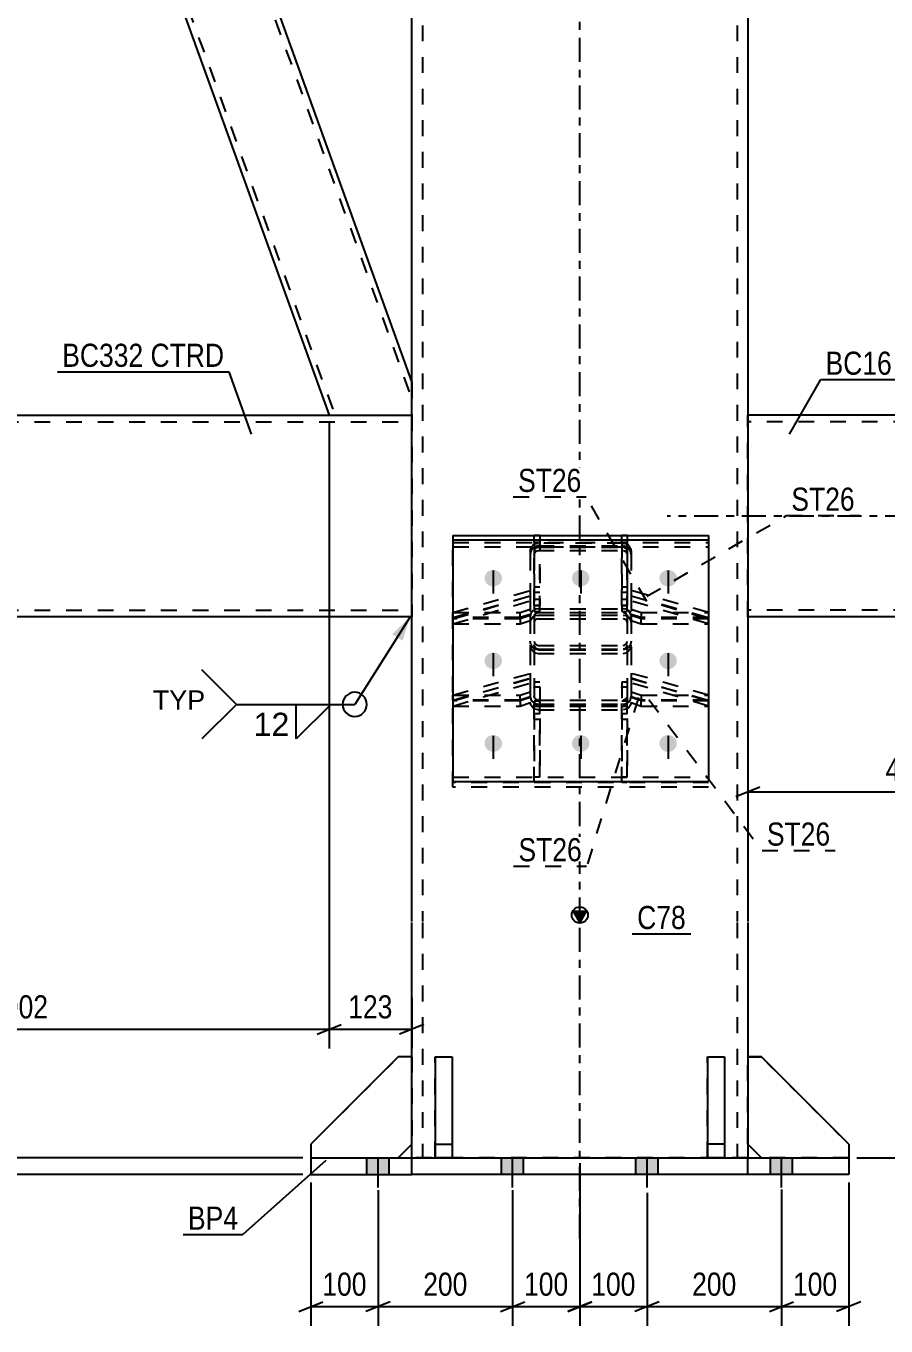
# Model space of a CAD drawing. Header units: millimetres. Extents: x -212 to 629, y -168 to 426.
# Drawn here: x -68.6 to 37.9, y -20.9 to 140.2 of the extents above; entities that cross this region are included whole.
import ezdxf

# ---------------------------------------------------------------- set-up
doc = ezdxf.new("R2010")
doc.units = ezdxf.units.MM
doc.linetypes.add('DXK_LINE_DOT2', pattern=[3.9198, 1.9599, -1.9599])
doc.linetypes.add('DXK_LINE_DOT3', pattern=[5.9187, 2.979, -0.9799, 0.9799, -0.9799])
doc.styles.add('Arial', font='ARIAL.TTF', dxfattribs={"height": 0.2})
doc.styles.add('Arial Narrow', font='ARIALN.TTF', dxfattribs={"height": 0.2})

# ---------------------------------------------------------------- blocks, each defined once
blk = doc.blocks.new('Part-284936395-1249 - 1225')
at = {"color": 2, "linetype": 'Continuous'}
for p, q in [((-33.33, 0), (-20.83, 0)), ((-33.33, 0), (-33.33, -2.08)), ((-20.83, 0), (33.33, 0)), ((-20.83, -2.08), (-20.83, 0)), ((20.83, -2.08), (20.83, 0)), ((33.33, 0), (33.33, -2.08)), ((-33.33, -2.08), (-20.83, -2.08)), ((33.33, -2.08), (-20.83, -2.08))]:
    blk.add_line(p, q, dxfattribs=at)
blk = doc.blocks.new('Part-284936395-1233 - 1225')
at = {"linetype": 'Continuous'}
blk.add_hatch(color=2, dxfattribs=at).paths.add_polyline_path([(0, 29.17), (-0.8, 30.57), (0.8, 30.57)])
at = {"color": 7, "linetype": 'DXK_LINE_DOT3'}
for p, q in [((0, 29.27), (0, 369.83)), ((0, -10), (0, 29.17))]:
    blk.add_line(p, q, dxfattribs=at)
at = {"color": 2, "linetype": 'Continuous'}
for p, q in [((-20.83, 29.27), (-20.83, 359.83)), ((20.83, 359.83), (20.83, 29.27)), ((-20.83, 0), (-20.83, 29.17)), ((0, 29.17), (-0.8, 30.57)), ((-0.8, 30.57), (0.8, 30.57)), ((0.8, 30.57), (0, 29.17)), ((20.83, 29.17), (20.83, 0))]:
    blk.add_line(p, q, dxfattribs=at)
at = {"color": 7, "linetype": 'DXK_LINE_DOT2'}
for p, q in [((-19.5, 359.83), (-19.5, 29.27)), ((19.5, 359.83), (19.5, 29.27)), ((-19.5, 29.17), (-19.5, 0)), ((19.5, 29.17), (19.5, 0)), ((20.83, 0), (-20.83, 0))]:
    blk.add_line(p, q, dxfattribs=at)
at = {"color": 2, "linetype": 'Continuous'}
blk.add_circle((0, 30.07), 1, dxfattribs=at)
blk = doc.blocks.new('Part-284936395-1250 - 1225')
at = {"color": 2, "linetype": 'Continuous'}
for p, q in [((-22.5, 12.5), (-33.33, 1.67)), ((-20.83, 12.5), (-22.5, 12.5)), ((-33.33, 1.67), (-33.33, 0)), ((-22.5, 0), (-20.83, 1.67))]:
    blk.add_line(p, q, dxfattribs=at)
at = {"color": 7, "linetype": 'DXK_LINE_DOT2'}
for p, q in [((-20.83, 12.5), (-20.83, 1.67)), ((-33.33, 0), (-22.5, 0))]:
    blk.add_line(p, q, dxfattribs=at)
blk = doc.blocks.new('Part-284936395-1251 - 1225')
at = {"color": 2, "linetype": 'Continuous'}
for p, q in [((15.83, 12.5), (15.83, 0)), ((15.83, 12.5), (17.92, 12.5)), ((17.92, 12.5), (17.92, 0)), ((17.92, 1.67), (15.83, 1.67)), ((15.83, 0), (17.92, 0))]:
    blk.add_line(p, q, dxfattribs=at)
blk = doc.blocks.new('Part-284936395-1252 - 1225')
at = {"color": 7, "linetype": 'DXK_LINE_DOT2'}
for p, q in [((-22.5, 12.5), (-33.33, 1.67)), ((-20.83, 12.5), (-22.5, 12.5)), ((-20.83, 1.67), (-20.83, 12.5)), ((-33.33, 1.67), (-33.33, 0)), ((-22.5, 0), (-20.83, 1.67)), ((-33.33, 0), (-22.5, 0))]:
    blk.add_line(p, q, dxfattribs=at)
blk = doc.blocks.new('Part-284936395-1253 - 1225')
at = {"color": 7, "linetype": 'DXK_LINE_DOT2'}
for p, q in [((15.83, 0), (15.83, 12.5)), ((15.83, 12.5), (17.92, 12.5)), ((17.92, 12.5), (17.92, 0)), ((17.92, 1.67), (15.83, 1.67)), ((17.92, 0), (15.83, 0))]:
    blk.add_line(p, q, dxfattribs=at)
blk = doc.blocks.new('Part-284936395-1389 - 1225')
at = {"color": 7, "linetype": 'DXK_LINE_DOT2'}
for p, q in [((6.36, 59.46), (6.36, 56.41)), ((6.36, 59.46), (15.95, 56.61)), ((15.95, 55.98), (6.36, 58.83)), ((7.61, 56.61), (6.36, 57.03)), ((6.36, 56.41), (7.61, 55.98)), ((7.61, 55.98), (7.61, 56.61)), ((15.95, 56.61), (7.61, 56.61)), ((15.95, 55.98), (15.95, 56.61)), ((7.61, 55.98), (15.95, 55.98))]:
    blk.add_line(p, q, dxfattribs=at)
blk = doc.blocks.new('Part-284936395-1254 - 1225')
at = {"color": 2, "linetype": 'Continuous'}
for p, q in [((22.5, 12.5), (20.83, 12.5)), ((33.33, 1.67), (22.5, 12.5)), ((22.5, 0), (20.83, 1.67)), ((33.33, 1.67), (33.33, 0))]:
    blk.add_line(p, q, dxfattribs=at)
at = {"color": 7, "linetype": 'DXK_LINE_DOT2'}
for p, q in [((20.83, 1.67), (20.83, 12.5)), ((33.33, 0), (22.5, 0))]:
    blk.add_line(p, q, dxfattribs=at)
blk = doc.blocks.new('Part-284936395-1255 - 1225')
at = {"color": 2, "linetype": 'Continuous'}
for p, q in [((-17.92, 12.5), (-17.92, 0)), ((-17.92, 12.5), (-15.83, 12.5)), ((-15.83, 12.5), (-15.83, 0)), ((-17.92, 1.67), (-15.83, 1.67)), ((-17.92, 0), (-15.83, 0))]:
    blk.add_line(p, q, dxfattribs=at)
blk = doc.blocks.new('Bolt-284936395-1304 - 1225')
at = {"linetype": 'Continuous'}
for points in [[(-23.63, 0), (-26.38, 0), (-26.38, -2.08), (-23.63, -2.08)], [(-23.63, 0), (-26.38, 0), (-26.38, -2.08), (-23.63, -2.08)], [(-6.96, 0), (-9.71, 0), (-9.71, -2.08), (-6.96, -2.08)], [(-6.96, 0), (-9.71, 0), (-9.71, -2.08), (-6.96, -2.08)], [(9.71, 0), (6.96, 0), (6.96, -2.08), (9.71, -2.08)], [(9.71, 0), (6.96, 0), (6.96, -2.08), (9.71, -2.08)], [(26.37, 0), (23.62, 0), (23.62, -2.08), (26.37, -2.08)], [(26.37, 0), (23.62, 0), (23.62, -2.08), (26.37, -2.08)]]:
    blk.add_hatch(color=1, dxfattribs=at).paths.add_polyline_path(points)
at = {"color": 1, "linetype": 'Continuous'}
for p, q in [((-26.38, -2.08), (-26.38, 0)), ((-26.38, -2.08), (-26.38, 0)), ((-25, -3.67), (-25, 0)), ((-25, -3.67), (-25, 0)), ((-23.63, -2.08), (-23.63, 0)), ((-23.63, -2.08), (-23.63, 0)), ((-9.71, -2.08), (-9.71, 0)), ((-9.71, -2.08), (-9.71, 0)), ((-8.33, -3.67), (-8.33, 0)), ((-8.33, -3.67), (-8.33, 0)), ((-6.96, -2.08), (-6.96, 0)), ((-6.96, -2.08), (-6.96, 0)), ((6.96, -2.08), (6.96, 0)), ((6.96, -2.08), (6.96, 0)), ((8.33, -3.67), (8.33, 0)), ((8.33, -3.67), (8.33, 0)), ((9.71, -2.08), (9.71, 0)), ((9.71, -2.08), (9.71, 0)), ((23.62, -2.08), (23.62, 0)), ((23.62, -2.08), (23.62, 0)), ((25, -3.67), (25, 0)), ((25, -3.67), (25, 0)), ((26.37, -2.08), (26.37, 0)), ((26.37, -2.08), (26.37, 0))]:
    blk.add_line(p, q, dxfattribs=at)
blk = doc.blocks.new('Part-284936395-1399 - 1225')
at = {"color": 7, "linetype": 'DXK_LINE_DOT2'}
for p, q in [((-5.64, 46.5), (-5.64, 58.36)), ((-5.64, 58.36), (-4.97, 58.36)), ((-4.97, 58.36), (-4.97, 46.5)), ((-5.64, 55.94), (-4.97, 55.94)), ((-5.64, 54.33), (-4.97, 54.33)), ((-4.97, 46.5), (-5.64, 46.5))]:
    blk.add_line(p, q, dxfattribs=at)
blk = doc.blocks.new('Part-284936395-1393 - 1225')
at = {"color": 7, "linetype": 'DXK_LINE_DOT2'}
for p, q in [((5.2, 58.93), (5.2, 47.16)), ((5.86, 58.93), (5.2, 58.93)), ((5.86, 47.16), (5.86, 58.93)), ((5.2, 56.62), (5.86, 56.62)), ((5.2, 55.04), (5.86, 55.04)), ((5.86, 47.16), (5.2, 47.16))]:
    blk.add_line(p, q, dxfattribs=at)
blk = doc.blocks.new('Part-284936395-1388 - 1225')
at = {"color": 7, "linetype": 'DXK_LINE_DOT2'}
for p, q in [((6.36, 69.64), (6.36, 66.59)), ((6.36, 69.64), (15.95, 66.78)), ((15.95, 66.16), (6.36, 69.01)), ((7.61, 66.78), (6.36, 67.21)), ((6.36, 66.59), (7.61, 66.16)), ((7.61, 66.16), (7.61, 66.78)), ((15.95, 66.78), (7.61, 66.78)), ((7.61, 66.16), (15.95, 66.16)), ((15.95, 66.16), (15.95, 66.78))]:
    blk.add_line(p, q, dxfattribs=at)
blk = doc.blocks.new('Part-284936395-1401 - 1225')
at = {"color": 7, "linetype": 'DXK_LINE_DOT2'}
for p, q in [((-5.64, 76.26), (-5.64, 67.68)), ((-4.97, 76.26), (-5.64, 76.26)), ((-4.97, 67.68), (-4.97, 76.26)), ((-5.64, 70.1), (-4.97, 70.1)), ((-5.64, 68.43), (-4.97, 68.43)), ((-5.64, 67.68), (-4.97, 67.68))]:
    blk.add_line(p, q, dxfattribs=at)
blk = doc.blocks.new('Part-284936395-1268 - 1225')
at = {"color": 7, "linetype": 'DXK_LINE_DOT2'}
for p, q in [((-15.72, 45.93), (-15.72, 76.26)), ((-15.72, 76.26), (15.95, 76.26)), ((15.95, 76.26), (15.95, 45.93)), ((-15.72, 75.69), (15.95, 75.69)), ((15.95, 46.5), (-15.72, 46.5)), ((15.95, 45.93), (-15.72, 45.93))]:
    blk.add_line(p, q, dxfattribs=at)
blk = doc.blocks.new('Part-284936395-1390 - 1225')
at = {"color": 7, "linetype": 'DXK_LINE_DOT2'}
for p, q in [((5.2, 46.5), (5.2, 58.36)), ((5.2, 58.36), (5.86, 58.36)), ((5.86, 58.36), (5.86, 46.5)), ((5.2, 55.94), (5.86, 55.94)), ((5.2, 54.33), (5.86, 54.33)), ((5.86, 46.5), (5.2, 46.5))]:
    blk.add_line(p, q, dxfattribs=at)
blk = doc.blocks.new('Bolt-284936395-1303 - 1225')
at = {"color": 1, "linetype": 'DXK_LINE_DOT2'}
for p, q in [((-10.72, 71.99), (-10.72, 69)), ((0.11, 71.99), (0.11, 69)), ((10.95, 71.99), (10.95, 69)), ((-10.72, 61.81), (-10.72, 58.82)), ((10.95, 61.81), (10.95, 58.82)), ((-10.72, 51.63), (-10.72, 48.64)), ((0.11, 51.63), (0.11, 48.64)), ((10.95, 51.63), (10.95, 48.64))]:
    blk.add_line(p, q, dxfattribs=at)
blk = doc.blocks.new('Part-284936395-1351 - 1225')
at = {"color": 2, "linetype": 'Continuous'}
for p, q in [((50.42, 92.02), (20.83, 92.02)), ((60.42, 92.02), (59.17, 92.02)), ((60.42, 67.02), (20.83, 67.02))]:
    blk.add_line(p, q, dxfattribs=at)
at = {"color": 7, "linetype": 'DXK_LINE_DOT2'}
for p, q in [((20.83, 67.02), (20.83, 92.02)), ((59.17, 92.02), (50.42, 92.02)), ((60.42, 92.02), (60.42, 67.02)), ((60.42, 91.18), (20.83, 91.18)), ((60.42, 67.85), (20.83, 67.85))]:
    blk.add_line(p, q, dxfattribs=at)
at = {"color": 7, "linetype": 'DXK_LINE_DOT3'}
blk.add_line((70.42, 79.52), (10.83, 79.52), dxfattribs=at)
blk = doc.blocks.new('Part-284936395-1391 - 1225')
at = {"color": 7, "linetype": 'DXK_LINE_DOT2'}
for p, q in [((6.36, 70.28), (6.36, 67.34)), ((15.95, 67.56), (6.36, 70.28)), ((6.36, 69.65), (15.95, 66.93)), ((6.36, 67.97), (7.61, 67.56)), ((7.61, 66.93), (6.36, 67.34)), ((7.61, 67.56), (15.95, 67.56)), ((7.61, 67.56), (7.61, 66.93)), ((15.95, 66.93), (7.61, 66.93)), ((15.95, 67.56), (15.95, 66.93))]:
    blk.add_line(p, q, dxfattribs=at)
blk = doc.blocks.new('Part-284936395-1392 - 1225')
at = {"color": 7, "linetype": 'DXK_LINE_DOT2'}
for p, q in [((6.36, 60.03), (6.36, 57.1)), ((15.95, 57.32), (6.36, 60.03)), ((6.36, 59.4), (15.95, 56.69)), ((6.36, 57.73), (7.61, 57.32)), ((7.61, 56.69), (6.36, 57.1)), ((7.61, 57.32), (15.95, 57.32)), ((7.61, 57.32), (7.61, 56.69)), ((15.95, 56.69), (7.61, 56.69)), ((15.95, 57.32), (15.95, 56.69))]:
    blk.add_line(p, q, dxfattribs=at)
blk = doc.blocks.new('Part-284936395-1398 - 1225')
at = {"color": 7, "linetype": 'DXK_LINE_DOT2'}
for p, q in [((-5.64, 58.93), (-5.64, 47.16)), ((-4.97, 58.93), (-5.64, 58.93)), ((-4.97, 47.16), (-4.97, 58.93)), ((-5.64, 56.62), (-4.97, 56.62)), ((-5.64, 55.04), (-4.97, 55.04)), ((-4.97, 47.16), (-5.64, 47.16))]:
    blk.add_line(p, q, dxfattribs=at)
blk = doc.blocks.new('Part-284936395-1400 - 1225')
at = {"color": 2, "linetype": 'Continuous'}
blk.add_line((-4.97, 77.1), (-5.64, 77.1), dxfattribs=at)
at = {"color": 7, "linetype": 'DXK_LINE_DOT2'}
for p, q in [((-5.64, 68.44), (-5.64, 77.1)), ((-4.97, 77.1), (-4.97, 68.44)), ((-5.64, 70.75), (-4.97, 70.75)), ((-5.64, 69.22), (-4.97, 69.22)), ((-4.97, 68.44), (-5.64, 68.44))]:
    blk.add_line(p, q, dxfattribs=at)
blk = doc.blocks.new('Part-284936395-1448 - 1225')
at = {"color": 7, "linetype": 'DXK_LINE_DOT2'}
for p, q in [((-5.52, 76.09), (-5.14, 76.17)), ((5.36, 76.17), (-5.14, 76.17)), ((5.36, 76.17), (5.75, 76.09)), ((-6.14, 75.12), (-6.06, 75.52)), ((-6.14, 75.12), (-6.14, 57.16)), ((-5.6, 75.32), (-5.64, 75.12)), ((-5.64, 75.12), (-5.64, 57.16)), ((-5.49, 75.49), (-5.6, 75.32)), ((-5.33, 75.61), (-5.49, 75.49)), ((-5.14, 75.65), (-5.33, 75.61)), ((-5.14, 75.65), (5.36, 75.65)), ((5.55, 75.61), (5.36, 75.65)), ((5.72, 75.49), (5.55, 75.61)), ((5.82, 75.32), (5.72, 75.49)), ((5.86, 75.12), (5.82, 75.32)), ((5.86, 75.12), (5.86, 57.16)), ((6.29, 75.52), (6.36, 75.12)), ((6.36, 75.12), (6.36, 57.16)), ((-5.84, 67.76), (-6.06, 67.45)), ((-5.52, 67.97), (-5.84, 67.76)), ((-5.14, 68.04), (-5.52, 67.97)), ((-5.14, 68.04), (5.36, 68.04)), ((5.75, 67.97), (5.36, 68.04)), ((6.07, 67.76), (5.75, 67.97)), ((6.29, 67.45), (6.07, 67.76)), ((-6.06, 67.45), (-6.14, 67.09)), ((-5.64, 67.09), (-5.6, 67.27)), ((-5.6, 67.27), (-5.49, 67.43)), ((-5.49, 67.43), (-5.33, 67.53)), ((-5.33, 67.53), (-5.14, 67.56)), ((-5.14, 67.56), (5.36, 67.56)), ((5.36, 67.56), (5.55, 67.53)), ((5.55, 67.53), (5.72, 67.43)), ((5.72, 67.43), (5.82, 67.27)), ((5.82, 67.27), (5.86, 67.09)), ((6.36, 67.09), (6.29, 67.45)), ((-6.06, 63.61), (-6.14, 64.01)), ((-5.64, 64.01), (-5.6, 63.81)), ((-5.6, 63.81), (-5.49, 63.64)), ((-5.14, 62.95), (-5.52, 63.04)), ((-5.49, 63.64), (-5.33, 63.52)), ((-5.33, 63.52), (-5.14, 63.48)), ((-5.14, 63.48), (5.36, 63.48)), ((-5.14, 62.95), (5.36, 62.95)), ((5.36, 63.48), (5.55, 63.52)), ((5.75, 63.04), (5.36, 62.95)), ((5.55, 63.52), (5.72, 63.64)), ((5.72, 63.64), (5.82, 63.81)), ((5.82, 63.81), (5.86, 64.01)), ((6.36, 64.01), (6.29, 63.61)), ((-6.14, 57.16), (-6.06, 56.8)), ((-6.06, 56.8), (-5.84, 56.49)), ((-5.84, 56.49), (-5.52, 56.29)), ((-5.6, 56.98), (-5.64, 57.16)), ((-5.49, 56.83), (-5.6, 56.98)), ((-5.33, 56.73), (-5.49, 56.83)), ((-5.14, 56.69), (-5.33, 56.73)), ((-5.14, 56.69), (5.36, 56.69)), ((5.55, 56.73), (5.36, 56.69)), ((5.72, 56.83), (5.55, 56.73)), ((5.82, 56.98), (5.72, 56.83)), ((5.75, 56.29), (6.07, 56.49)), ((5.86, 57.16), (5.82, 56.98)), ((6.07, 56.49), (6.29, 56.8)), ((6.29, 56.8), (6.36, 57.16)), ((-5.52, 56.29), (-5.14, 56.22)), ((-5.14, 56.22), (5.36, 56.22)), ((5.36, 56.22), (5.75, 56.29))]:
    blk.add_line(p, q, dxfattribs=at)
for centre, start, end in [((-5.1, 75.15), 114.1353, 159.0718), ((5.32, 75.15), 20.9282, 65.8647), ((-5.1, 63.98), 200.9282, 245.8647), ((5.32, 63.98), 294.1353, 339.0718)]:
    blk.add_arc(centre, 1.03, start, end, dxfattribs=at)
blk = doc.blocks.new('Part-284936395-1450 - 1225')
at = {"color": 7, "linetype": 'DXK_LINE_DOT2'}
for p, q in [((20.83, 1.67), (20.83, 12.5)), ((20.83, 12.5), (22.5, 12.5)), ((22.5, 12.5), (33.33, 1.67)), ((22.5, 0), (20.83, 1.67)), ((33.33, 1.67), (33.33, 0)), ((33.33, 0), (22.5, 0))]:
    blk.add_line(p, q, dxfattribs=at)
blk = doc.blocks.new('Part-284936395-1451 - 1225')
at = {"color": 7, "linetype": 'DXK_LINE_DOT2'}
for p, q in [((-17.92, 0), (-17.92, 12.5)), ((-17.92, 12.5), (-15.83, 12.5)), ((-15.83, 12.5), (-15.83, 0)), ((-17.92, 1.67), (-15.83, 1.67)), ((-15.83, 0), (-17.92, 0))]:
    blk.add_line(p, q, dxfattribs=at)
blk = doc.blocks.new('Part-284936395-1452 - 1225')
at = {"color": 7, "linetype": 'DXK_LINE_DOT2'}
for p, q in [((-5.14, 75.81), (-5.52, 75.72)), ((-5.14, 75.81), (5.36, 75.81)), ((5.75, 75.72), (5.36, 75.81)), ((-6.06, 75.15), (-6.14, 74.74)), ((-6.14, 74.74), (-6.14, 56.45)), ((-5.64, 74.74), (-5.6, 74.94)), ((-5.64, 74.74), (-5.64, 56.45)), ((-5.6, 74.94), (-5.49, 75.12)), ((-5.49, 75.12), (-5.33, 75.23)), ((-5.33, 75.23), (-5.14, 75.27)), ((-5.14, 75.27), (5.36, 75.27)), ((5.36, 75.27), (5.55, 75.23)), ((5.55, 75.23), (5.72, 75.12)), ((5.72, 75.12), (5.82, 74.94)), ((5.82, 74.94), (5.86, 74.74)), ((5.86, 74.74), (5.86, 56.45)), ((6.36, 74.74), (6.29, 75.15)), ((6.36, 74.74), (6.36, 56.45)), ((-6.14, 66.32), (-6.06, 66.67)), ((-6.06, 66.67), (-5.84, 66.98)), ((-5.84, 66.98), (-5.52, 67.18)), ((-5.6, 66.5), (-5.64, 66.32)), ((-5.49, 66.65), (-5.6, 66.5)), ((-5.52, 67.18), (-5.14, 67.25)), ((-5.33, 66.75), (-5.49, 66.65)), ((-5.14, 66.79), (-5.33, 66.75)), ((-5.14, 67.25), (5.36, 67.25)), ((-5.14, 66.79), (5.36, 66.79)), ((5.36, 67.25), (5.75, 67.18)), ((5.55, 66.75), (5.36, 66.79)), ((5.72, 66.65), (5.55, 66.75)), ((5.82, 66.5), (5.72, 66.65)), ((5.75, 67.18), (6.07, 66.98)), ((5.86, 66.32), (5.82, 66.5)), ((6.07, 66.98), (6.29, 66.67)), ((6.29, 66.67), (6.36, 66.32)), ((-6.14, 63.57), (-6.06, 63.16)), ((-5.6, 63.36), (-5.64, 63.57)), ((-5.49, 63.19), (-5.6, 63.36)), ((-5.33, 63.08), (-5.49, 63.19)), ((-5.14, 63.04), (-5.33, 63.08)), ((-5.14, 63.04), (5.36, 63.04)), ((5.55, 63.08), (5.36, 63.04)), ((5.72, 63.19), (5.55, 63.08)), ((5.82, 63.36), (5.72, 63.19)), ((5.86, 63.57), (5.82, 63.36)), ((6.29, 63.16), (6.36, 63.57)), ((-5.52, 62.58), (-5.14, 62.5)), ((-5.14, 62.5), (5.36, 62.5)), ((5.36, 62.5), (5.75, 62.58)), ((-6.06, 56.09), (-6.14, 56.45)), ((-5.64, 56.45), (-5.6, 56.27)), ((5.82, 56.27), (5.86, 56.45)), ((6.36, 56.45), (6.29, 56.09)), ((-5.84, 55.78), (-6.06, 56.09)), ((-5.52, 55.58), (-5.84, 55.78)), ((-5.6, 56.27), (-5.49, 56.12)), ((-5.14, 55.51), (-5.52, 55.58)), ((-5.49, 56.12), (-5.33, 56.01)), ((-5.33, 56.01), (-5.14, 55.98)), ((-5.14, 55.98), (5.36, 55.98)), ((-5.14, 55.51), (5.36, 55.51)), ((5.36, 55.98), (5.55, 56.01)), ((5.75, 55.58), (5.36, 55.51)), ((5.55, 56.01), (5.72, 56.12)), ((5.72, 56.12), (5.82, 56.27)), ((6.07, 55.78), (5.75, 55.58)), ((6.29, 56.09), (6.07, 55.78))]:
    blk.add_line(p, q, dxfattribs=at)
for centre, start, end in [((-5.09, 74.78), 114.32, 159.2417), ((5.32, 74.78), 20.7583, 65.68), ((-5.09, 63.53), 200.7583, 245.68), ((5.32, 63.53), 294.32, 339.2417)]:
    blk.add_arc(centre, 1.03, start, end, dxfattribs=at)
blk = doc.blocks.new('Part-284936395-1483 - 1225')
at = {"color": 2, "linetype": 'Continuous'}
for p, q in [((-122.47, 92.02), (-20.83, 92.02)), ((-122.47, 92.02), (-122.47, 76.75)), ((-20.83, 67.02), (-103.01, 67.02))]:
    blk.add_line(p, q, dxfattribs=at)
at = {"color": 7, "linetype": 'DXK_LINE_DOT2'}
for p, q in [((-20.83, 92.02), (-20.83, 67.02)), ((-122.47, 91.18), (-20.83, 91.18)), ((-122.47, 76.75), (-122.47, 67.02)), ((-122.47, 67.85), (-122.47, 67.91)), ((-122.47, 67.85), (-20.83, 67.85)), ((-122.47, 67.02), (-103.01, 67.02))]:
    blk.add_line(p, q, dxfattribs=at)
blk = doc.blocks.new('Part-284936395-1485 - 1225')
at = {"color": 2, "linetype": 'Continuous'}
for p, q in [((-15.72, 77.1), (-15.72, 46.61)), ((-15.72, 77.1), (15.95, 77.1)), ((-15.72, 76.56), (15.95, 76.56)), ((15.95, 77.1), (15.95, 46.61)), ((-15.72, 46.61), (15.95, 46.61))]:
    blk.add_line(p, q, dxfattribs=at)
at = {"color": 7, "linetype": 'DXK_LINE_DOT2'}
blk.add_line((-15.72, 47.16), (15.95, 47.16), dxfattribs=at)
blk = doc.blocks.new('Bolt-284936395-1486 - 1225')
at = {"linetype": 'Continuous'}
for points in [[(-10.72, 72.85), (-10.5, 72.83), (-10.28, 72.76), (-10.08, 72.66), (-9.92, 72.51), (-9.78, 72.34), (-9.69, 72.14), (-9.64, 71.94), (-9.64, 71.72), (-9.69, 71.51), (-9.78, 71.32), (-9.92, 71.14), (-10.08, 71), (-10.28, 70.89), (-10.5, 70.83), (-10.72, 70.8), (-10.95, 70.83), (-11.16, 70.89), (-11.36, 71), (-11.53, 71.14), (-11.66, 71.32), (-11.75, 71.51), (-11.8, 71.72), (-11.8, 71.94), (-11.75, 72.14), (-11.66, 72.34), (-11.53, 72.51), (-11.36, 72.66), (-11.16, 72.76), (-10.95, 72.83)], [(0.11, 72.85), (0.34, 72.83), (0.55, 72.76), (0.75, 72.66), (0.92, 72.51), (1.05, 72.34), (1.14, 72.14), (1.19, 71.94), (1.19, 71.72), (1.14, 71.51), (1.05, 71.32), (0.92, 71.14), (0.75, 71), (0.55, 70.89), (0.34, 70.83), (0.11, 70.8), (-0.11, 70.83), (-0.33, 70.89), (-0.52, 71), (-0.69, 71.14), (-0.83, 71.32), (-0.92, 71.51), (-0.96, 71.72), (-0.96, 71.94), (-0.92, 72.14), (-0.83, 72.34), (-0.69, 72.51), (-0.52, 72.66), (-0.33, 72.76), (-0.11, 72.83)], [(10.95, 72.85), (11.17, 72.83), (11.39, 72.76), (11.58, 72.66), (11.75, 72.51), (11.88, 72.34), (11.98, 72.14), (12.02, 71.94), (12.02, 71.72), (11.98, 71.51), (11.88, 71.32), (11.75, 71.14), (11.58, 71), (11.39, 70.89), (11.17, 70.83), (10.95, 70.8), (10.72, 70.83), (10.51, 70.89), (10.31, 71), (10.14, 71.14), (10.01, 71.32), (9.92, 71.51), (9.87, 71.72), (9.87, 71.94), (9.92, 72.14), (10.01, 72.34), (10.14, 72.51), (10.31, 72.66), (10.51, 72.76), (10.72, 72.83)], [(-10.72, 62.61), (-10.5, 62.59), (-10.28, 62.52), (-10.08, 62.41), (-9.92, 62.27), (-9.78, 62.1), (-9.69, 61.9), (-9.64, 61.69), (-9.64, 61.48), (-9.69, 61.27), (-9.78, 61.07), (-9.92, 60.9), (-10.08, 60.76), (-10.28, 60.65), (-10.5, 60.58), (-10.72, 60.56), (-10.95, 60.58), (-11.16, 60.65), (-11.36, 60.76), (-11.53, 60.9), (-11.66, 61.07), (-11.75, 61.27), (-11.8, 61.48), (-11.8, 61.69), (-11.75, 61.9), (-11.66, 62.1), (-11.53, 62.27), (-11.36, 62.41), (-11.16, 62.52), (-10.95, 62.59)], [(10.95, 62.61), (11.17, 62.59), (11.39, 62.52), (11.58, 62.41), (11.75, 62.27), (11.88, 62.1), (11.98, 61.9), (12.02, 61.69), (12.02, 61.48), (11.98, 61.27), (11.88, 61.07), (11.75, 60.9), (11.58, 60.76), (11.39, 60.65), (11.17, 60.58), (10.95, 60.56), (10.72, 60.58), (10.51, 60.65), (10.31, 60.76), (10.14, 60.9), (10.01, 61.07), (9.92, 61.27), (9.87, 61.48), (9.87, 61.69), (9.92, 61.9), (10.01, 62.1), (10.14, 62.27), (10.31, 62.41), (10.51, 62.52), (10.72, 62.59)], [(-10.72, 52.38), (-10.5, 52.36), (-10.28, 52.29), (-10.08, 52.19), (-9.92, 52.04), (-9.78, 51.86), (-9.69, 51.66), (-9.64, 51.45), (-9.64, 51.23), (-9.69, 51.02), (-9.78, 50.82), (-9.92, 50.64), (-10.08, 50.5), (-10.28, 50.39), (-10.5, 50.32), (-10.72, 50.3), (-10.95, 50.32), (-11.16, 50.39), (-11.36, 50.5), (-11.53, 50.64), (-11.66, 50.82), (-11.75, 51.02), (-11.8, 51.23), (-11.8, 51.45), (-11.75, 51.66), (-11.66, 51.86), (-11.53, 52.04), (-11.36, 52.19), (-11.16, 52.29), (-10.95, 52.36)], [(0.11, 52.38), (0.34, 52.36), (0.55, 52.29), (0.75, 52.19), (0.92, 52.04), (1.05, 51.86), (1.14, 51.66), (1.19, 51.45), (1.19, 51.23), (1.14, 51.02), (1.05, 50.82), (0.92, 50.64), (0.75, 50.5), (0.55, 50.39), (0.34, 50.32), (0.11, 50.3), (-0.11, 50.32), (-0.33, 50.39), (-0.52, 50.5), (-0.69, 50.64), (-0.83, 50.82), (-0.92, 51.02), (-0.96, 51.23), (-0.96, 51.45), (-0.92, 51.66), (-0.83, 51.86), (-0.69, 52.04), (-0.52, 52.19), (-0.33, 52.29), (-0.11, 52.36)], [(10.95, 52.38), (11.17, 52.36), (11.39, 52.29), (11.58, 52.19), (11.75, 52.04), (11.88, 51.86), (11.98, 51.66), (12.02, 51.45), (12.02, 51.23), (11.98, 51.02), (11.88, 50.82), (11.75, 50.64), (11.58, 50.5), (11.39, 50.39), (11.17, 50.32), (10.95, 50.3), (10.72, 50.32), (10.51, 50.39), (10.31, 50.5), (10.14, 50.64), (10.01, 50.82), (9.92, 51.02), (9.87, 51.23), (9.87, 51.45), (9.92, 51.66), (10.01, 51.86), (10.14, 52.04), (10.31, 52.19), (10.51, 52.29), (10.72, 52.36)]]:
    blk.add_hatch(color=1, dxfattribs=at).paths.add_polyline_path(points)
at = {"color": 1, "linetype": 'Continuous'}
for p, q in [((-10.72, 72.78), (-10.72, 69.93)), ((0.11, 72.78), (0.11, 69.93)), ((10.95, 72.78), (10.95, 69.93)), ((-10.72, 62.53), (-10.72, 59.69)), ((10.95, 62.53), (10.95, 59.69)), ((-10.72, 52.29), (-10.72, 49.44)), ((0.11, 52.29), (0.11, 49.44)), ((10.95, 52.29), (10.95, 49.44))]:
    blk.add_line(p, q, dxfattribs=at)
blk = doc.blocks.new('Part-284936395-1494 - 1225')
at = {"color": 7, "linetype": 'DXK_LINE_DOT2'}
for p, q in [((-106.87, 332.75), (-20.83, 94.08)), ((-111.05, 315.84), (-30.36, 92.02)), ((-20.83, 96.05), (-20.83, 92.02)), ((-31.07, 92.02), (-20.83, 92.02))]:
    blk.add_line(p, q, dxfattribs=at)
at = {"color": 2, "linetype": 'Continuous'}
for p, q in [((-62.79, 212.43), (-20.83, 96.05)), ((-68.64, 196.21), (-31.07, 92.02))]:
    blk.add_line(p, q, dxfattribs=at)
blk = doc.blocks.new('Part-284936395-1530 - 1225')
at = {"color": 7, "linetype": 'DXK_LINE_DOT2'}
for p, q in [((-15.72, 57.32), (-6.14, 60.03)), ((-6.14, 60.03), (-6.14, 57.1)), ((-15.72, 56.69), (-6.14, 59.4)), ((-15.72, 56.69), (-15.72, 57.32)), ((-15.72, 57.32), (-7.39, 57.32)), ((-7.39, 56.69), (-15.72, 56.69)), ((-7.39, 57.32), (-6.14, 57.73)), ((-7.39, 56.69), (-7.39, 57.32)), ((-6.14, 57.1), (-7.39, 56.69))]:
    blk.add_line(p, q, dxfattribs=at)
blk = doc.blocks.new('Part-284936395-1531 - 1225')
at = {"color": 7, "linetype": 'DXK_LINE_DOT2'}
for p, q in [((-15.72, 67.56), (-6.14, 70.28)), ((-15.72, 66.93), (-6.14, 69.65)), ((-6.14, 70.28), (-6.14, 67.34)), ((-7.39, 67.56), (-6.14, 67.97)), ((-15.72, 66.93), (-15.72, 67.56)), ((-15.72, 67.56), (-7.39, 67.56)), ((-7.39, 66.93), (-15.72, 66.93)), ((-7.39, 66.93), (-7.39, 67.56)), ((-6.14, 67.34), (-7.39, 66.93))]:
    blk.add_line(p, q, dxfattribs=at)
blk = doc.blocks.new('Part-284936395-1532 - 1225')
at = {"color": 2, "linetype": 'Continuous'}
blk.add_line((5.86, 77.1), (5.2, 77.1), dxfattribs=at)
at = {"color": 7, "linetype": 'DXK_LINE_DOT2'}
for p, q in [((5.2, 68.44), (5.2, 77.1)), ((5.86, 77.1), (5.86, 68.44)), ((5.2, 70.75), (5.86, 70.75)), ((5.2, 69.22), (5.86, 69.22)), ((5.86, 68.44), (5.2, 68.44))]:
    blk.add_line(p, q, dxfattribs=at)
blk = doc.blocks.new('Part-284936395-1533 - 1225')
at = {"color": 7, "linetype": 'DXK_LINE_DOT2'}
for p, q in [((-15.72, 66.78), (-6.14, 69.64)), ((-6.14, 69.64), (-6.14, 66.59)), ((-15.72, 66.16), (-6.14, 69.01)), ((-7.39, 66.78), (-15.72, 66.78)), ((-15.72, 66.78), (-15.72, 66.16)), ((-15.72, 66.16), (-7.39, 66.16)), ((-6.14, 67.21), (-7.39, 66.78)), ((-7.39, 66.78), (-7.39, 66.16)), ((-7.39, 66.16), (-6.14, 66.59))]:
    blk.add_line(p, q, dxfattribs=at)
blk = doc.blocks.new('Part-284936395-1534 - 1225')
at = {"color": 7, "linetype": 'DXK_LINE_DOT2'}
for p, q in [((-15.72, 56.61), (-6.14, 59.46)), ((-15.72, 55.98), (-6.14, 58.83)), ((-6.14, 59.46), (-6.14, 56.41)), ((-7.39, 56.61), (-15.72, 56.61)), ((-15.72, 56.61), (-15.72, 55.98)), ((-6.14, 57.03), (-7.39, 56.61)), ((-7.39, 56.61), (-7.39, 55.98)), ((-7.39, 55.98), (-6.14, 56.41)), ((-15.72, 55.98), (-7.39, 55.98))]:
    blk.add_line(p, q, dxfattribs=at)
blk = doc.blocks.new('Part-284936395-1535 - 1225')
at = {"color": 7, "linetype": 'DXK_LINE_DOT2'}
for p, q in [((5.2, 76.26), (5.2, 67.68)), ((5.86, 76.26), (5.2, 76.26)), ((5.86, 67.68), (5.86, 76.26)), ((5.2, 70.1), (5.86, 70.1)), ((5.2, 68.43), (5.86, 68.43)), ((5.2, 67.68), (5.86, 67.68))]:
    blk.add_line(p, q, dxfattribs=at)
blk = doc.blocks.new('StraightDimension-284936395-25047 - 1225')
at = {"color": 7, "linetype": 'Continuous'}
blk.add_line((-34.33, -2.08), (-187.69, -2.08), dxfattribs=at)
blk = doc.blocks.new('StraightDimension-284936395-1583 - 1225')
at = {"color": 7, "linetype": 'Continuous'}
for p, q in [((8.33, -4.36), (8.33, -20.85)), ((25, -3.93), (25, -20.85)), ((9.83, -17.85), (6.83, -19.05)), ((8.33, -18.45), (25, -18.45)), ((23.5, -19.05), (26.5, -17.85))]:
    blk.add_line(p, q, dxfattribs=at)
at = {"color": 0}
blk.add_wipeout([(20.01, -17.7), (20.01, -13.5), (13.32, -13.5), (13.32, -17.7)], dxfattribs=at)
at = {"color": 3, "style": 'Arial Narrow'}
blk.add_text('200', height=2.863, dxfattribs=at).set_placement((13.92, -17.1))
blk = doc.blocks.new('StraightDimension-284936395-1609 - 1225')
at = {"color": 7, "linetype": 'Continuous'}
for p, q in [((0, -0.69), (0, -20.85)), ((-8.33, -4.01), (-8.33, -20.85)), ((-9.83, -19.05), (-6.83, -17.85)), ((-8.33, -18.45), (0, -18.45)), ((1.5, -17.85), (-1.5, -19.05))]:
    blk.add_line(p, q, dxfattribs=at)
at = {"color": 0}
blk.add_wipeout([(-0.82, -17.7), (-0.82, -13.5), (-7.51, -13.5), (-7.51, -17.7)], dxfattribs=at)
at = {"color": 3, "style": 'Arial Narrow'}
blk.add_text('100', height=2.863, dxfattribs=at).set_placement((-6.91, -17.1))
blk = doc.blocks.new('StraightDimension-284936395-1561 - 1225')
at = {"color": 7, "linetype": 'Continuous'}
for p, q in [((33.33, -3.08), (33.33, -20.85)), ((25, -3.93), (25, -20.85)), ((23.5, -19.05), (26.5, -17.85)), ((25, -18.45), (33.33, -18.45)), ((34.83, -17.85), (31.83, -19.05))]:
    blk.add_line(p, q, dxfattribs=at)
at = {"color": 0}
blk.add_wipeout([(32.51, -17.7), (32.51, -13.5), (25.82, -13.5), (25.82, -17.7)], dxfattribs=at)
at = {"color": 3, "style": 'Arial Narrow'}
blk.add_text('100', height=2.863, dxfattribs=at).set_placement((26.42, -17.1))
blk = doc.blocks.new('StraightDimension-284936395-1590 - 1225')
at = {"color": 7, "linetype": 'Continuous'}
for p, q in [((0, -0.69), (0, -20.85)), ((8.33, -4.36), (8.33, -20.85)), ((-1.5, -19.05), (1.5, -17.85)), ((0, -18.45), (8.33, -18.45)), ((9.83, -17.85), (6.83, -19.05))]:
    blk.add_line(p, q, dxfattribs=at)
at = {"color": 0}
blk.add_wipeout([(7.51, -17.7), (7.51, -13.5), (0.82, -13.5), (0.82, -17.7)], dxfattribs=at)
at = {"color": 3, "style": 'Arial Narrow'}
blk.add_text('100', height=2.863, dxfattribs=at).set_placement((1.42, -17.1))
blk = doc.blocks.new('StraightDimension-284936395-1626 - 1225')
at = {"color": 7, "linetype": 'Continuous'}
for p, q in [((-25, -4.01), (-25, -20.85)), ((-8.33, -4.01), (-8.33, -20.85)), ((-23.5, -17.85), (-26.5, -19.05)), ((-25, -18.45), (-8.33, -18.45)), ((-9.83, -19.05), (-6.83, -17.85))]:
    blk.add_line(p, q, dxfattribs=at)
at = {"color": 0}
blk.add_wipeout([(-13.32, -17.7), (-13.32, -13.5), (-20.01, -13.5), (-20.01, -17.7)], dxfattribs=at)
at = {"color": 3, "style": 'Arial Narrow'}
blk.add_text('200', height=2.863, dxfattribs=at).set_placement((-19.41, -17.1))
blk = doc.blocks.new('StraightDimension-284936395-1633 - 1225')
at = {"color": 7, "linetype": 'Continuous'}
for p, q in [((-33.33, -3.08), (-33.33, -20.85)), ((-25, -4.01), (-25, -20.85)), ((-34.83, -19.05), (-31.83, -17.85)), ((-33.33, -18.45), (-25, -18.45)), ((-23.5, -17.85), (-26.5, -19.05))]:
    blk.add_line(p, q, dxfattribs=at)
at = {"color": 0}
blk.add_wipeout([(-25.82, -17.7), (-25.82, -13.5), (-32.51, -13.5), (-32.51, -17.7)], dxfattribs=at)
at = {"color": 3, "style": 'Arial Narrow'}
blk.add_text('100', height=2.863, dxfattribs=at).set_placement((-31.91, -17.1))
blk = doc.blocks.new('StraightDimension-284936395-1725 - 1225')
at = {"color": 7, "linetype": 'Continuous'}
for p, q in [((86.41, 65.46), (85.21, 68.46)), ((61.42, 66.96), (96.25, 66.96)), ((85.81, 0), (85.81, 66.96)), ((85.21, 1.5), (86.41, -1.5)), ((34.33, 0), (88.94, 0))]:
    blk.add_line(p, q, dxfattribs=at)
at = {"color": 0, "linetype": 'Continuous'}
for points in [[(96.85, 67.56), (96.85, 71.76), (86.51, 71.76), (86.51, 67.56)], [(89.54, 0.6), (89.54, 4.8), (86.51, 4.8), (86.51, 0.6)]]:
    blk.add_wipeout(points, dxfattribs=at)
at = {"color": 0}
blk.add_wipeout([(85.06, 38.65), (80.86, 38.65), (80.86, 28.31), (85.06, 28.31)], dxfattribs=at)
at = {"color": 3, "linetype": 'Continuous', "style": 'Arial Narrow'}
for s, height, p in [('11022', 2.863, (87.11, 68.16)), ('0', 2.86, (87.11, 1.2))]:
    blk.add_text(s, height=height, dxfattribs=at).set_placement(p)
at = {"color": 3, "style": 'Arial Narrow'}
blk.add_text('11022', height=2.863, rotation=90.0002, dxfattribs=at).set_placement((84.46, 28.91))
blk = doc.blocks.new('StraightDimension-284936395-1934 - 1225')
at = {"color": 7, "linetype": 'Continuous'}
for p, q in [((-34.33, 0), (-167.68, 0)), ((-165.43, 1.5), (-164.23, -1.5)), ((-164.83, -2.08), (-164.83, 0)), ((-164.23, -3.58), (-165.43, -0.58)), ((-34.33, -2.08), (-167.68, -2.08))]:
    blk.add_line(p, q, dxfattribs=at)
at = {"color": 0}
blk.add_wipeout([(-165.58, -2.61), (-169.78, -2.61), (-169.78, -7.46), (-165.58, -7.46)], dxfattribs=at)
at = {"color": 7, "linetype": 'Continuous'}
blk.add_line((-164.83, -2.08), (-164.83, -7.99), dxfattribs=at)
blk.add_line((-164.83, -2.08), (-164.83, -7.99), dxfattribs=at)
at = {"color": 3, "style": 'Arial Narrow'}
blk.add_text('25', height=2.863, rotation=90.0002, dxfattribs=at).set_placement((-166.18, -6.86))
blk = doc.blocks.new('StraightDimension-284936395-1943 - 1225')
at = {"color": 7, "linetype": 'Continuous'}
blk.add_line((-34.33, 0), (-167.68, 0), dxfattribs=at)
blk = doc.blocks.new('StraightDimension-284936395-1961 - 1225')
at = {"color": 7, "linetype": 'Continuous'}
for p, q in [((20.83, 66.02), (20.83, 42.93)), ((60.42, 56.02), (60.42, 42.93)), ((22.33, 45.93), (19.33, 44.73)), ((20.83, 45.33), (60.42, 45.33)), ((58.92, 44.73), (61.92, 45.93))]:
    blk.add_line(p, q, dxfattribs=at)
at = {"color": 0}
blk.add_wipeout([(43.97, 46.08), (43.97, 50.28), (37.28, 50.28), (37.28, 46.08)], dxfattribs=at)
at = {"color": 3, "style": 'Arial Narrow'}
blk.add_text('475', height=2.863, dxfattribs=at).set_placement((37.88, 46.68))
blk = doc.blocks.new('StraightDimension-284936395-24690 - 1225')
at = {"color": 7, "linetype": 'Continuous'}
for p, q in [((-31.07, 91.02), (-31.07, 13.52)), ((-20.83, 19.83), (-20.83, 13.52)), ((-32.57, 15.32), (-29.57, 16.52)), ((-19.33, 16.52), (-22.33, 15.32)), ((-31.07, 15.92), (-20.83, 15.92))]:
    blk.add_line(p, q, dxfattribs=at)
at = {"color": 0}
blk.add_wipeout([(-22.61, 16.67), (-22.61, 20.87), (-29.3, 20.87), (-29.3, 16.67)], dxfattribs=at)
at = {"color": 3, "style": 'Arial Narrow'}
blk.add_text('123', height=2.863, dxfattribs=at).set_placement((-28.7, 17.27))
blk = doc.blocks.new('StraightDimension-284936395-24691 - 1225')
at = {"color": 7, "linetype": 'Continuous'}
for p, q in [((-106.2, 91.02), (-106.2, 13.52)), ((-31.07, 91.02), (-31.07, 13.52)), ((-104.7, 16.52), (-107.7, 15.32)), ((-32.57, 15.32), (-29.57, 16.52)), ((-106.2, 15.92), (-31.07, 15.92))]:
    blk.add_line(p, q, dxfattribs=at)
at = {"color": 0}
blk.add_wipeout([(-65.29, 16.67), (-65.29, 20.87), (-71.98, 20.87), (-71.98, 16.67)], dxfattribs=at)
at = {"color": 3, "style": 'Arial Narrow'}
blk.add_text('902', height=2.863, dxfattribs=at).set_placement((-71.38, 17.27))
blk = doc.blocks.new('StraightDimension-284936395-25080 - 1225')
at = {"color": 7, "linetype": 'Continuous'}
for p, q in [((-143.7, 65.52), (-144.9, 68.52)), ((-104.01, 67.02), (-154.74, 67.02)), ((-144.3, 0), (-144.3, 67.02)), ((-34.33, 0), (-147.43, 0)), ((-144.9, 1.5), (-143.7, -1.5))]:
    blk.add_line(p, q, dxfattribs=at)
at = {"color": 0, "linetype": 'Continuous'}
for points in [[(-145, 67.62), (-145, 71.82), (-155.34, 71.82), (-155.34, 67.62)], [(-145, 0.6), (-145, 4.8), (-148.03, 4.8), (-148.03, 0.6)]]:
    blk.add_wipeout(points, dxfattribs=at)
at = {"color": 0}
blk.add_wipeout([(-145.05, 38.68), (-149.25, 38.68), (-149.25, 28.34), (-145.05, 28.34)], dxfattribs=at)
at = {"color": 3, "linetype": 'Continuous', "style": 'Arial Narrow'}
for s, height, p in [('11022', 2.863, (-154.74, 68.22)), ('0', 2.86, (-147.43, 1.2))]:
    blk.add_text(s, height=height, dxfattribs=at).set_placement(p)
at = {"color": 3, "style": 'Arial Narrow'}
blk.add_text('11022', height=2.863, rotation=90.0002, dxfattribs=at).set_placement((-145.65, 28.94))
blk = doc.blocks.new('Mark-284936395-1244 - 1225')
at = {"color": 0}
blk.add_wipeout([(-42.35, -8.92), (-42.35, -5.92), (-48.56, -5.92), (-48.56, -8.92)], dxfattribs=at)
blk.add_wipeout([(-42.35, -8.92), (-42.35, -5.92), (-48.56, -5.92), (-48.56, -8.92)], dxfattribs=at)
at = {"color": 30, "linetype": 'Continuous'}
for p in [(-31.47, -0.35), (-49.16, -9.52)]:
    blk.add_line(p, (-41.75, -9.52), dxfattribs=at)
at = {"color": 3, "style": 'Arial Narrow'}
blk.add_text('BP4', height=2.863, dxfattribs=at).set_placement((-48.56, -8.92))
blk = doc.blocks.new('Mark-284936395-1347 - 1225')
at = {"color": 0}
for points in [[(38.68, 97.03), (38.68, 100.03), (30.46, 100.03), (30.46, 97.03)], [(48.71, 97.03), (48.71, 100.03), (39.58, 100.03), (39.58, 97.03)]]:
    blk.add_wipeout(points, dxfattribs=at)
for points in [[(38.68, 97.03), (38.68, 100.03), (30.46, 100.03), (30.46, 97.03)], [(48.71, 97.03), (48.71, 100.03), (39.58, 100.03), (39.58, 97.03)]]:
    blk.add_wipeout(points, dxfattribs=at)
at = {"color": 30, "linetype": 'Continuous'}
for p, q in [((25.97, 89.67), (29.86, 96.43)), ((29.86, 96.43), (49.31, 96.43))]:
    blk.add_line(p, q, dxfattribs=at)
at = {"color": 3, "style": 'Arial Narrow'}
for s, p in [('BC16', (30.46, 97.03)), ('CTRD', (39.58, 97.03))]:
    blk.add_text(s, height=2.863, dxfattribs=at).set_placement(p)
blk = doc.blocks.new('Mark-284936395-30377 - 1225')
at = {"color": 0}
blk.add_wipeout([(34.08, 80.18), (34.08, 83.18), (26.22, 83.18), (26.22, 80.18)], dxfattribs=at)
blk.add_wipeout([(34.08, 80.18), (34.08, 83.18), (26.22, 83.18), (26.22, 80.18)], dxfattribs=at)
at = {"color": 30, "linetype": 'DXK_LINE_DOT2'}
for p, q in [((8.3, 69.58), (25.62, 79.58)), ((25.62, 79.58), (34.68, 79.58))]:
    blk.add_line(p, q, dxfattribs=at)
at = {"color": 3, "style": 'Arial Narrow'}
blk.add_text('ST26', height=2.863, dxfattribs=at).set_placement((26.22, 80.18))
blk = doc.blocks.new('Mark-284936395-1479 - 1225')
at = {"color": 0}
for points in [[(-54.1, 98.01), (-54.1, 101.01), (-64.14, 101.01), (-64.14, 98.01)], [(-44.07, 98.01), (-44.07, 101.01), (-53.2, 101.01), (-53.2, 98.01)]]:
    blk.add_wipeout(points, dxfattribs=at)
for points in [[(-54.1, 98.01), (-54.1, 101.01), (-64.14, 101.01), (-64.14, 98.01)], [(-44.07, 98.01), (-44.07, 101.01), (-53.2, 101.01), (-53.2, 98.01)]]:
    blk.add_wipeout(points, dxfattribs=at)
at = {"color": 30, "linetype": 'Continuous'}
for p in [(-64.74, 97.41), (-40.68, 89.65)]:
    blk.add_line(p, (-43.47, 97.41), dxfattribs=at)
at = {"color": 3, "style": 'Arial Narrow'}
for s, p in [('BC332', (-64.14, 98.01)), ('CTRD', (-53.2, 98.01))]:
    blk.add_text(s, height=2.863, dxfattribs=at).set_placement(p)
blk = doc.blocks.new('WeldMark-284936395-2070 - 1225')
at = {"linetype": 'Continuous'}
blk.add_hatch(color=30, dxfattribs=at).paths.add_polyline_path([(-23.26, 64.88), (-21.02, 67.02), (-21.99, 64.08)])
at = {"color": 30, "linetype": 'Continuous'}
blk.add_line((-21.02, 67.02), (-27.89, 56.18), dxfattribs=at)
at = {"color": 3, "linetype": 'Continuous'}
for q in [(-46.83, 60.47), (-46.83, 51.9)]:
    blk.add_line((-42.54, 56.18), q, dxfattribs=at)
for start, end in [(90, 270), (270, 90)]:
    blk.add_arc((-27.89, 56.18), 1.5, start, end, dxfattribs=at)
at = {"color": 0}
blk.add_wipeout([(-35.79, 52.08), (-35.79, 55.48), (-40.64, 55.48), (-40.64, 52.08)], dxfattribs=at)
at = {"color": 30, "linetype": 'Continuous'}
blk.add_line((-42.54, 56.18), (-27.89, 56.18), dxfattribs=at)
at = {"color": 3, "linetype": 'Continuous'}
for p, q in [((-35.14, 56.18), (-30.85, 56.18)), ((-30.85, 56.18), (-35.14, 51.9)), ((-35.14, 51.9), (-35.14, 56.18))]:
    blk.add_line(p, q, dxfattribs=at)
at = {"color": 3, "style": 'Arial'}
blk.add_text('12', height=2.865, dxfattribs=at).set_placement((-40.44, 52.28))
at = {"color": 0, "linetype": 'Continuous'}
blk.add_wipeout([(-46.44, 55.53), (-46.44, 58.03), (-52.92, 58.03), (-52.92, 55.53)], dxfattribs=at)
blk.add_wipeout([(-46.44, 55.53), (-46.44, 58.03), (-52.92, 58.03), (-52.92, 55.53)], dxfattribs=at)
at = {"color": 3, "linetype": 'Continuous', "style": 'Arial'}
blk.add_text('TYP', height=2.388, dxfattribs=at).set_placement((-52.92, 55.53))
blk = doc.blocks.new('Mark-284936395-25407 - 1225')
at = {"color": 0}
blk.add_wipeout([(13.14, 28.34), (13.14, 31.34), (7.11, 31.34), (7.11, 28.34)], dxfattribs=at)
blk.add_wipeout([(13.14, 28.34), (13.14, 31.34), (7.11, 31.34), (7.11, 28.34)], dxfattribs=at)
at = {"color": 30, "linetype": 'Continuous'}
blk.add_line((6.51, 27.74), (13.74, 27.74), dxfattribs=at)
at = {"color": 3, "style": 'Arial Narrow'}
blk.add_text('C78', height=2.863, dxfattribs=at).set_placement((7.11, 28.34))
blk = doc.blocks.new('Mark-284936395-30371 - 1225')
at = {"color": 0}
blk.add_wipeout([(0.2, 82.51), (0.2, 85.51), (-7.65, 85.51), (-7.65, 82.51)], dxfattribs=at)
blk.add_wipeout([(0.2, 82.51), (0.2, 85.51), (-7.65, 85.51), (-7.65, 82.51)], dxfattribs=at)
at = {"color": 30, "linetype": 'DXK_LINE_DOT2'}
for p in [(-8.25, 81.91), (8.3, 68.92)]:
    blk.add_line(p, (0.8, 81.91), dxfattribs=at)
at = {"color": 3, "style": 'Arial Narrow'}
blk.add_text('ST26', height=2.863, dxfattribs=at).set_placement((-7.65, 82.51))
blk = doc.blocks.new('Mark-284936395-30374 - 1225')
at = {"color": 0}
blk.add_wipeout([(31.04, 38.68), (31.04, 41.68), (23.19, 41.68), (23.19, 38.68)], dxfattribs=at)
blk.add_wipeout([(31.04, 38.68), (31.04, 41.68), (23.19, 41.68), (23.19, 38.68)], dxfattribs=at)
at = {"color": 30, "linetype": 'DXK_LINE_DOT2'}
for p, q in [((8.57, 56.79), (22.59, 38.08)), ((22.59, 38.08), (31.64, 38.08))]:
    blk.add_line(p, q, dxfattribs=at)
at = {"color": 3, "style": 'Arial Narrow'}
blk.add_text('ST26', height=2.863, dxfattribs=at).set_placement((23.19, 38.68))
blk = doc.blocks.new('Mark-284936395-30380 - 1225')
at = {"color": 0}
blk.add_wipeout([(0.25, 36.74), (0.25, 39.74), (-7.6, 39.74), (-7.6, 36.74)], dxfattribs=at)
blk.add_wipeout([(0.25, 36.74), (0.25, 39.74), (-7.6, 39.74), (-7.6, 36.74)], dxfattribs=at)
at = {"color": 30, "linetype": 'DXK_LINE_DOT2'}
for p in [(7.27, 57.03), (-8.2, 36.14)]:
    blk.add_line(p, (0.85, 36.14), dxfattribs=at)
at = {"color": 3, "style": 'Arial Narrow'}
blk.add_text('ST26', height=2.863, dxfattribs=at).set_placement((-7.6, 36.74))

msp = doc.modelspace()

# ---------------------------------------------------------------- block references
for name in ['Part-284936395-1233 - 1225', 'Part-284936395-1494 - 1225', 'Part-284936395-1483 - 1225', 'Part-284936395-1351 - 1225', 'Part-284936395-1485 - 1225', 'Part-284936395-1268 - 1225', 'Part-284936395-1448 - 1225', 'Part-284936395-1452 - 1225', 'Part-284936395-1400 - 1225', 'Part-284936395-1401 - 1225', 'Part-284936395-1532 - 1225', 'Part-284936395-1535 - 1225', 'Bolt-284936395-1486 - 1225', 'Bolt-284936395-1303 - 1225', 'Part-284936395-1531 - 1225', 'Part-284936395-1533 - 1225', 'Part-284936395-1391 - 1225', 'Part-284936395-1388 - 1225', 'Part-284936395-1530 - 1225', 'Part-284936395-1392 - 1225', 'Part-284936395-1534 - 1225', 'Part-284936395-1398 - 1225', 'Part-284936395-1399 - 1225', 'Part-284936395-1393 - 1225', 'Part-284936395-1390 - 1225', 'Part-284936395-1389 - 1225', 'Part-284936395-1250 - 1225', 'Part-284936395-1252 - 1225', 'Part-284936395-1255 - 1225', 'Part-284936395-1451 - 1225', 'Part-284936395-1251 - 1225', 'Part-284936395-1253 - 1225', 'Part-284936395-1254 - 1225', 'Part-284936395-1450 - 1225', 'Part-284936395-1249 - 1225', 'Bolt-284936395-1304 - 1225']:
    msp.add_blockref(name, (0, 0))

# ---------------------------------------------------------------- next in the draw order: block references
for name in ['StraightDimension-284936395-25047 - 1225', 'Mark-284936395-1347 - 1225', 'StraightDimension-284936395-1725 - 1225', 'Mark-284936395-30380 - 1225', 'Mark-284936395-25407 - 1225', 'StraightDimension-284936395-1609 - 1225', 'StraightDimension-284936395-1583 - 1225']:
    msp.add_blockref(name, (0, 0))

# ---------------------------------------------------------------- next in the draw order: block references
for name in ['Mark-284936395-30377 - 1225', 'StraightDimension-284936395-1961 - 1225', 'StraightDimension-284936395-1590 - 1225', 'StraightDimension-284936395-1561 - 1225', 'StraightDimension-284936395-1626 - 1225']:
    msp.add_blockref(name, (0, 0))

# ---------------------------------------------------------------- next in the draw order: block references
for name in ['Mark-284936395-30371 - 1225', 'Mark-284936395-30374 - 1225', 'StraightDimension-284936395-1633 - 1225']:
    msp.add_blockref(name, (0, 0))

# ---------------------------------------------------------------- next in the draw order: block references
msp.add_blockref('StraightDimension-284936395-1934 - 1225', (0, 0))

# ---------------------------------------------------------------- next in the draw order: block references
msp.add_blockref('StraightDimension-284936395-1943 - 1225', (0, 0))

# ---------------------------------------------------------------- next in the draw order: block references
msp.add_blockref('StraightDimension-284936395-24690 - 1225', (0, 0))

# ---------------------------------------------------------------- next in the draw order: block references
msp.add_blockref('StraightDimension-284936395-24691 - 1225', (0, 0))

# ---------------------------------------------------------------- next in the draw order: block references
for name in ['Mark-284936395-1479 - 1225', 'StraightDimension-284936395-25080 - 1225']:
    msp.add_blockref(name, (0, 0))

# ---------------------------------------------------------------- next in the draw order: block references
for name in ['WeldMark-284936395-2070 - 1225', 'Mark-284936395-1244 - 1225']:
    msp.add_blockref(name, (0, 0))

doc.saveas('drawing.dxf')
